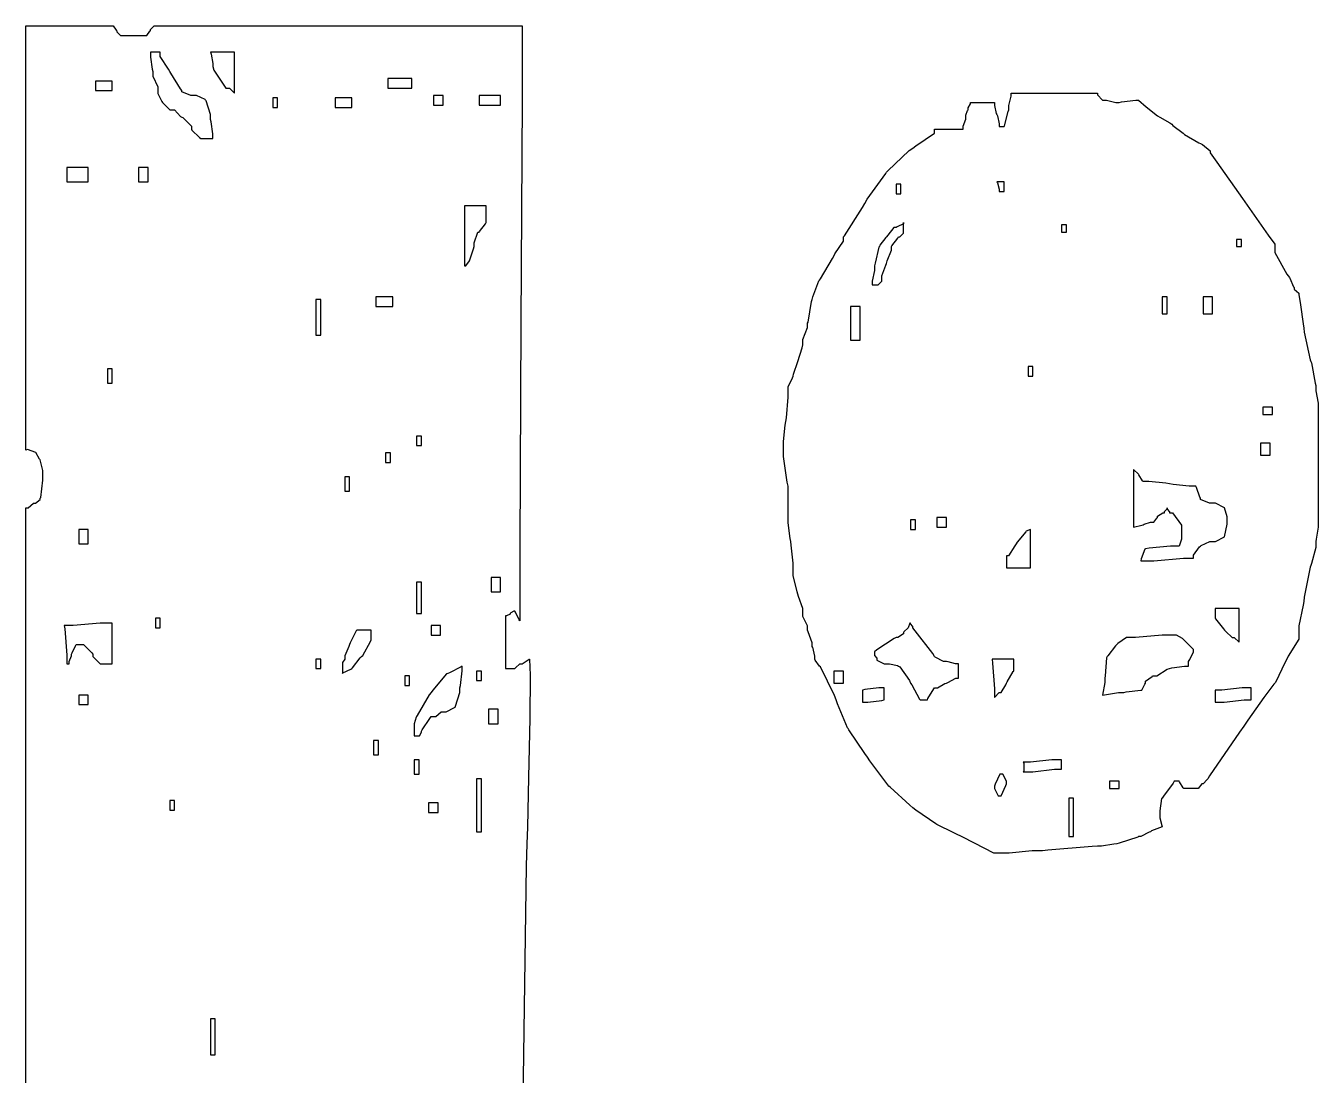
# Model space of a CAD drawing. Extents: x 58 to 299, y 50 to 312.
# Drawn here: x 60.29 to 79.3, y 192.63 to 208.07 of the extents above; entities that cross this region are included whole.
import ezdxf

# ---------------------------------------------------------------- set-up
doc = ezdxf.new("R2010")
doc.units = 0
doc.header["$MEASUREMENT"] = 0

msp = doc.modelspace()

# ---------------------------------------------------------------- linework, layer by layer
at = {"color": 40}
msp.add_lwpolyline([(60.289, 187.299), (60.289, 197.558), (60.289, 200.977), (60.3236, 200.977), (60.4037, 201.047), (60.4312, 201.047), (60.4312, 201.047), (60.5014, 201.101), (60.5014, 201.119), (60.5095, 201.129), (60.5374, 201.386), (60.5374, 201.472), (60.5374, 201.526), (60.5014, 201.683), (60.5014, 201.683), (60.4919, 201.693), (60.434, 201.795), (60.3141, 201.839), (60.289, 201.825), (60.289, 202.606), (60.289, 204.947), (60.289, 207.289), (60.289, 208.069), (60.6062, 208.069), (61.3212, 208.069), (61.5597, 208.069), (61.5763, 208.069), (61.6204, 208.008), (61.6299, 207.998), (61.6299, 207.981), (61.6825, 207.927), (61.7001, 207.927), (61.7442, 207.927), (61.8437, 207.927), (61.8765, 207.927), (61.9206, 207.927), (62.0201, 207.927), (62.0529, 207.927), (62.0709, 207.927), (62.115, 207.99), (62.1249, 207.998), (62.1249, 208.016), (62.1771, 208.069), (62.1951, 208.069), (62.556, 208.069), (63.6418, 208.069), (64.8931, 208.069), (66.143, 208.069), (67.2303, 208.069), (67.5929, 208.069), (67.5929, 206.976), (67.5749, 203.695), (67.5569, 200.414), (67.5569, 199.319), (67.5474, 199.329), (67.4949, 199.444), (67.4867, 199.46), (67.4688, 199.46), (67.4247, 199.435), (67.4165, 199.426), (67.4165, 199.417), (67.3626, 199.39), (67.3446, 199.39), (67.3446, 199.197), (67.3446, 198.76), (67.3446, 198.614), (67.3791, 198.614), (67.4592, 198.614), (67.4867, 198.614), (67.4949, 198.623), (67.5569, 198.684), (67.5569, 198.684), (67.5915, 198.684), (67.6973, 198.754), (67.6973, 198.754), (67.7002, 198.754), (67.7115, 198.515), (67.7058, 197.886), (67.6878, 197.014), (67.6684, 196.282), (67.6631, 196.038), (67.6533, 195.713), (67.601, 192.246)], dxfattribs=at)
for points in [[(62.1249, 207.68), (62.1249, 207.61), (62.1496, 207.433), (62.1591, 207.397), (62.1591, 207.327), (62.2293, 207.17), (62.2293, 207.117), (62.2293, 207.072), (62.2914, 206.958), (62.3013, 206.94), (62.3175, 206.922), (62.4099, 206.834), (62.4417, 206.834), (62.4762, 206.834), (62.5644, 206.737), (62.5821, 206.728), (62.6001, 206.72), (62.7242, 206.594), (62.7242, 206.551), (62.7324, 206.535), (62.8467, 206.429), (62.8646, 206.411), (62.9087, 206.411), (63.0079, 206.411), (63.041, 206.411), (63.041, 206.481), (63.0149, 206.658), (63.0068, 206.692), (63.0068, 206.764), (62.9433, 206.966), (62.9348, 206.974), (62.9253, 206.984), (62.8001, 207.045), (62.7585, 207.045), (62.7144, 207.045), (62.5821, 207.099), (62.5821, 207.117), (62.5644, 207.143), (62.4237, 207.371), (62.4057, 207.397), (62.388, 207.433), (62.2653, 207.619), (62.2653, 207.68), (62.2653, 207.68), (62.1591, 207.68), (62.1249, 207.68)], [(63.041, 207.469), (63.0576, 207.417), (63.2298, 207.151), (63.2876, 207.151), (63.2961, 207.143), (63.3497, 207.09), (63.3596, 207.081), (63.3596, 207.231), (63.3596, 207.568), (63.3596, 207.68), (63.2714, 207.68), (63.0728, 207.68), (63.0068, 207.68), (63.0149, 207.654), (63.041, 207.516), (63.041, 207.469)], [(65.6167, 207.151), (65.7049, 207.151), (65.9035, 207.151), (65.9694, 207.151), (65.9694, 207.151), (65.9694, 207.258), (65.9694, 207.293), (65.8813, 207.293), (65.683, 207.293), (65.6167, 207.293), (65.6167, 207.258), (65.6167, 207.178), (65.6167, 207.151)], [(61.3131, 207.117), (61.3738, 207.117), (61.5128, 207.117), (61.5597, 207.117), (61.5597, 207.152), (61.5597, 207.231), (61.5597, 207.257), (61.4976, 207.257), (61.3586, 207.257), (61.3131, 207.257), (61.3131, 207.222), (61.3131, 207.144), (61.3131, 207.117)], [(63.923, 206.868), (63.9396, 206.868), (63.9794, 206.868), (63.9932, 206.868), (63.9932, 206.904), (63.9932, 206.984), (63.9932, 207.01), (63.9755, 207.01), (63.9353, 207.01), (63.923, 207.01), (63.923, 206.976), (63.923, 206.896), (63.923, 206.868)], [(64.8409, 206.868), (64.9016, 206.868), (65.0406, 206.868), (65.0875, 206.868), (65.0875, 206.868), (65.0875, 206.976), (65.0875, 207.01), (65.0254, 207.01), (64.8864, 207.01), (64.8409, 207.01), (64.8409, 206.976), (64.8409, 206.896), (64.8409, 206.868)], [(66.2862, 206.904), (66.3208, 206.904), (66.4009, 206.904), (66.4284, 206.904), (66.4284, 206.904), (66.4284, 207.01), (66.4284, 207.045), (66.4284, 207.045), (66.3208, 207.045), (66.2862, 207.045), (66.2862, 207.01), (66.2862, 206.932), (66.2862, 206.904)], [(66.9576, 206.904), (67.0359, 206.904), (67.2137, 206.904), (67.2744, 206.904), (67.2744, 206.904), (67.2744, 207.01), (67.2744, 207.045), (67.1946, 207.045), (67.0168, 207.045), (66.9576, 207.045), (66.9576, 207.01), (66.9576, 206.932), (66.9576, 206.904)], [(71.4375, 201.859), (71.4375, 201.957), (71.4636, 202.195), (71.4735, 202.248), (71.4816, 202.301), (71.5077, 202.606), (71.5077, 202.707), (71.5077, 202.76), (71.5684, 202.891), (71.5779, 202.917), (71.5864, 202.945), (71.6499, 203.13), (71.6499, 203.13), (71.6499, 203.13), (71.7102, 203.332), (71.7201, 203.376), (71.7201, 203.456), (71.7903, 203.634), (71.7903, 203.693), (71.7984, 203.711), (71.851, 204.012), (71.8605, 204.046), (71.869, 204.082), (71.9571, 204.32), (71.9667, 204.329), (71.9832, 204.347), (72.161, 204.647), (72.179, 204.681), (72.1953, 204.717), (72.3194, 204.903), (72.3194, 204.964), (72.336, 204.982), (72.6006, 205.397), (72.6362, 205.457), (72.6708, 205.519), (72.9449, 205.899), (72.9548, 205.916), (72.9714, 205.934), (73.2882, 206.235), (73.3418, 206.269), (73.3859, 206.305), (73.6604, 206.491), (73.6604, 206.551), (73.7651, 206.551), (74.0033, 206.551), (74.0833, 206.551), (74.0833, 206.595), (74.1193, 206.695), (74.1193, 206.728), (74.1193, 206.755), (74.144, 206.825), (74.1535, 206.834), (74.1535, 206.861), (74.1895, 206.921), (74.1895, 206.94), (74.1895, 206.94), (74.2943, 206.94), (74.3299, 206.94), (74.3825, 206.94), (74.5024, 206.94), (74.5423, 206.94), (74.5423, 206.896), (74.567, 206.781), (74.5765, 206.764), (74.585, 206.746), (74.6125, 206.627), (74.6125, 206.587), (74.6485, 206.587), (74.6827, 206.587), (74.6912, 206.597), (74.7434, 206.808), (74.7529, 206.834), (74.7529, 206.896), (74.7889, 207.035), (74.7889, 207.081), (75.1057, 207.081), (75.8211, 207.081), (76.0596, 207.081), (76.0596, 207.054), (76.1298, 206.974), (76.1298, 206.974), (76.1905, 206.974), (76.3295, 206.94), (76.3764, 206.94), (76.411, 206.95), (76.623, 206.974), (76.623, 206.974), (76.6604, 206.974), (76.7719, 206.878), (76.9401, 206.746), (76.9758, 206.728), (76.9758, 206.728), (77.1246, 206.64), (77.1521, 206.622), (77.1687, 206.605), (77.319, 206.491), (77.3285, 206.481), (77.337, 206.473), (77.549, 206.349), (77.5751, 206.339), (77.6016, 206.323), (77.7173, 206.23), (77.7173, 206.199), (77.8136, 206.066), (78.1925, 205.529), (78.5717, 204.99), (78.6694, 204.858), (78.6694, 204.735), (78.8458, 204.418), (78.8818, 204.365), (78.8899, 204.356), (78.9421, 204.232), (78.952, 204.222), (78.952, 204.196), (79.0222, 204.138), (79.0222, 204.118), (79.0222, 204.118), (79.0444, 203.963), (79.0829, 203.685), (79.0924, 203.623), (79.1009, 203.562), (79.1891, 203.157), (79.1986, 203.13), (79.2067, 203.113), (79.2593, 202.813), (79.2688, 202.777), (79.2688, 202.698), (79.3048, 202.519), (79.3048, 202.458), (79.3048, 202.248), (79.3048, 201.772), (79.3048, 201.613), (79.3048, 201.402), (79.3048, 200.926), (79.3048, 200.767), (79.3048, 200.696), (79.2773, 200.52), (79.2688, 200.484), (79.2688, 200.396), (79.2067, 200.159), (79.1986, 200.131), (79.1891, 200.105), (79.1009, 199.664), (79.0924, 199.602), (79.0829, 199.549), (79.0222, 199.245), (79.0222, 199.143), (79.0222, 199.047), (78.8624, 198.798), (78.8458, 198.754), (78.8183, 198.71), (78.6776, 198.411), (78.6694, 198.402), (78.6515, 198.385), (78.5054, 198.191), (78.2712, 197.856), (78.2105, 197.768), (78.1484, 197.68), (77.7074, 197.035), (77.6813, 196.99), (77.6718, 196.982), (77.6111, 196.92), (77.6111, 196.92), (77.5931, 196.92), (77.5409, 196.85), (77.5409, 196.85), (77.5049, 196.85), (77.4707, 196.85), (77.4707, 196.85), (77.3631, 196.85), (77.3285, 196.85), (77.319, 196.86), (77.2664, 196.948), (77.2583, 196.956), (77.2223, 196.956), (77.1881, 196.956), (77.1701, 196.93), (77.0283, 196.736), (77.0117, 196.71), (77.0019, 196.701), (76.9758, 196.522), (76.9758, 196.461), (76.9758, 196.417), (77.0117, 196.285), (77.0117, 196.285), (77.0117, 196.285), (76.8519, 196.225), (76.8354, 196.215), (76.8174, 196.207), (76.6974, 196.144), (76.659, 196.144), (76.6491, 196.136), (76.375, 196.048), (76.3404, 196.038), (76.2963, 196.03), (76.1189, 196.004), (76.0596, 196.004), (75.9795, 195.996), (75.3262, 195.942), (75.2479, 195.932), (75.0976, 195.932), (74.76, 195.898), (74.6485, 195.898), (74.5324, 195.898), (74.2502, 196.048), (74.1895, 196.074), (74.1274, 196.11), (73.7126, 196.313), (73.6946, 196.321), (73.6769, 196.33), (73.3859, 196.533), (73.3418, 196.567), (73.2977, 196.603), (73.007, 196.868), (72.989, 196.886), (72.9714, 196.904), (72.7068, 197.256), (72.6722, 197.309), (72.6362, 197.363), (72.3981, 197.715), (72.3896, 197.732), (72.3801, 197.741), (72.2298, 198.094), (72.2133, 198.155), (72.1857, 198.217), (71.9832, 198.641), (71.9667, 198.65), (71.9667, 198.65), (71.9046, 198.738), (71.8965, 198.754), (71.8965, 198.798), (71.869, 198.931), (71.8605, 198.931), (71.8605, 198.993), (71.7984, 199.153), (71.7903, 199.179), (71.7903, 199.241), (71.7201, 199.38), (71.7201, 199.426), (71.7201, 199.497), (71.658, 199.674), (71.6499, 199.708), (71.64, 199.744), (71.5779, 199.982), (71.5779, 200.061), (71.5779, 200.167), (71.5518, 200.431), (71.5437, 200.484), (71.5338, 200.528), (71.5077, 200.759), (71.5077, 200.837), (71.5077, 200.952), (71.5077, 201.21), (71.5077, 201.296), (71.4897, 201.357), (71.4375, 201.734), (71.4375, 201.859)], [(60.8902, 205.776), (60.9685, 205.776), (61.1463, 205.776), (61.2069, 205.776), (61.2069, 205.829), (61.2069, 205.948), (61.2069, 205.986), (61.1269, 205.986), (60.9494, 205.986), (60.8902, 205.986), (60.8902, 205.934), (60.8902, 205.815), (60.8902, 205.776)], [(61.9485, 205.776), (61.9485, 205.776), (62.0529, 205.776), (62.0889, 205.776), (62.0889, 205.829), (62.0889, 205.948), (62.0889, 205.986), (62.0889, 205.986), (61.9827, 205.986), (61.9485, 205.986), (61.9485, 205.934), (61.9485, 205.815), (61.9485, 205.776)], [(74.6125, 205.633), (74.6291, 205.633), (74.6689, 205.633), (74.6827, 205.633), (74.6827, 205.633), (74.6827, 205.741), (74.6827, 205.776), (74.6552, 205.776), (74.5959, 205.776), (74.5765, 205.776), (74.585, 205.759), (74.6125, 205.665), (74.6125, 205.633)], [(73.0952, 205.599), (73.1118, 205.599), (73.1516, 205.599), (73.1654, 205.599), (73.1654, 205.635), (73.1654, 205.714), (73.1654, 205.74), (73.1478, 205.74), (73.1075, 205.74), (73.0952, 205.74), (73.0952, 205.74), (73.0952, 205.635), (73.0952, 205.599)], [(66.7452, 204.541), (66.7618, 204.541), (66.8154, 204.611), (66.8154, 204.611), (66.8154, 204.611), (66.8775, 204.789), (66.8874, 204.823), (66.8874, 204.877), (66.9396, 205.034), (66.9576, 205.034), (66.9657, 205.044), (67.0539, 205.158), (67.0638, 205.176), (67.0638, 205.238), (67.0638, 205.377), (67.0638, 205.423), (66.9837, 205.423), (66.8045, 205.423), (66.7452, 205.423), (66.7452, 205.202), (66.7452, 204.706), (66.7452, 204.541)], [(73.0952, 205.104), (73.0596, 205.104), (72.9714, 204.991), (72.9548, 204.964), (72.9449, 204.956), (72.8567, 204.841), (72.8486, 204.823), (72.8391, 204.815), (72.7865, 204.577), (72.7784, 204.541), (72.7784, 204.471), (72.7424, 204.312), (72.7424, 204.258), (72.759, 204.258), (72.7989, 204.258), (72.8126, 204.258), (72.8306, 204.258), (72.8846, 204.312), (72.8846, 204.329), (72.8846, 204.391), (72.9449, 204.549), (72.9548, 204.575), (72.9629, 204.611), (73.025, 204.771), (73.025, 204.823), (73.0331, 204.833), (73.1213, 204.947), (73.1312, 204.964), (73.1478, 204.964), (73.2014, 205.018), (73.2014, 205.034), (73.2014, 205.034), (73.2014, 205.142), (73.2014, 205.176), (73.2014, 205.158), (73.1118, 205.114), (73.0952, 205.104)], [(75.5304, 205.034), (75.5467, 205.034), (75.5869, 205.034), (75.6006, 205.034), (75.6006, 205.062), (75.6006, 205.121), (75.6006, 205.14), (75.5826, 205.14), (75.5428, 205.14), (75.5304, 205.14), (75.5304, 205.114), (75.5304, 205.055), (75.5304, 205.034)], [(78.1043, 204.823), (78.1223, 204.823), (78.1625, 204.823), (78.1763, 204.823), (78.1763, 204.85), (78.1763, 204.909), (78.1763, 204.928), (78.1583, 204.928), (78.117, 204.928), (78.1043, 204.928), (78.1043, 204.902), (78.1043, 204.844), (78.1043, 204.823)], [(64.5583, 203.517), (64.5749, 203.517), (64.6148, 203.517), (64.6285, 203.517), (64.6285, 203.649), (64.6285, 203.947), (64.6285, 204.046), (64.6105, 204.046), (64.5707, 204.046), (64.5583, 204.046), (64.5583, 203.914), (64.5583, 203.616), (64.5583, 203.517)], [(65.4403, 203.942), (65.501, 203.942), (65.6399, 203.942), (65.6869, 203.942), (65.6869, 203.977), (65.6869, 204.056), (65.6869, 204.082), (65.6248, 204.082), (65.4858, 204.082), (65.4403, 204.082), (65.4403, 204.047), (65.4403, 203.969), (65.4403, 203.942)], [(77.0117, 203.835), (77.0283, 203.835), (77.0682, 203.835), (77.0819, 203.835), (77.0819, 203.897), (77.0819, 204.036), (77.0819, 204.082), (77.064, 204.082), (77.0241, 204.082), (77.0117, 204.082), (77.0117, 204.021), (77.0117, 203.882), (77.0117, 203.835)], [(77.6111, 203.835), (77.6457, 203.835), (77.724, 203.835), (77.7515, 203.835), (77.7515, 203.897), (77.7515, 204.036), (77.7515, 204.082), (77.7159, 204.082), (77.6372, 204.082), (77.6111, 204.082), (77.6111, 204.021), (77.6111, 203.882), (77.6111, 203.835)], [(72.4256, 203.447), (72.4256, 203.447), (72.5304, 203.447), (72.566, 203.447), (72.566, 203.571), (72.566, 203.849), (72.566, 203.942), (72.5304, 203.942), (72.4517, 203.942), (72.4256, 203.942), (72.4256, 203.819), (72.4256, 203.54), (72.4256, 203.447)], [(61.4895, 202.811), (61.5061, 202.811), (61.546, 202.811), (61.5597, 202.811), (61.5597, 202.865), (61.5597, 202.985), (61.5597, 203.024), (61.5417, 203.024), (61.5019, 203.024), (61.4895, 203.024), (61.4895, 202.971), (61.4895, 202.851), (61.4895, 202.811)], [(75.0355, 202.917), (75.0521, 202.917), (75.0919, 202.917), (75.1057, 202.917), (75.1057, 202.917), (75.1057, 203.025), (75.1057, 203.06), (75.088, 203.06), (75.0478, 203.06), (75.0355, 203.06), (75.0355, 203.025), (75.0355, 202.945), (75.0355, 202.917)], [(78.4931, 202.354), (78.5276, 202.354), (78.6059, 202.354), (78.6335, 202.354), (78.6335, 202.38), (78.6335, 202.439), (78.6335, 202.458), (78.5978, 202.458), (78.5192, 202.458), (78.4931, 202.458), (78.4931, 202.432), (78.4931, 202.374), (78.4931, 202.354)], [(66.0396, 201.895), (66.0562, 201.895), (66.0961, 201.895), (66.1098, 201.895), (66.1098, 201.931), (66.1098, 202.009), (66.1098, 202.035), (66.0922, 202.035), (66.052, 202.035), (66.0396, 202.035), (66.0396, 202.035), (66.0396, 201.931), (66.0396, 201.895)], [(65.5807, 201.648), (65.5987, 201.648), (65.6389, 201.648), (65.6527, 201.648), (65.6527, 201.684), (65.6527, 201.763), (65.6527, 201.789), (65.6347, 201.789), (65.5934, 201.789), (65.5807, 201.789), (65.5807, 201.754), (65.5807, 201.676), (65.5807, 201.648)], [(78.4571, 201.753), (78.4916, 201.753), (78.5717, 201.753), (78.5992, 201.753), (78.5992, 201.797), (78.5992, 201.896), (78.5992, 201.929), (78.5992, 201.929), (78.4916, 201.929), (78.4571, 201.929), (78.4571, 201.885), (78.4571, 201.786), (78.4571, 201.753)], [(64.9813, 201.224), (64.9979, 201.224), (65.0378, 201.224), (65.0515, 201.224), (65.0515, 201.278), (65.0515, 201.398), (65.0515, 201.436), (65.0339, 201.436), (64.9937, 201.436), (64.9813, 201.436), (64.9813, 201.384), (64.9813, 201.264), (64.9813, 201.224)], [(76.6932, 200.201), (76.8876, 200.201), (77.3247, 200.237), (77.4707, 200.237), (77.4707, 200.281), (77.5575, 200.405), (77.5751, 200.414), (77.5836, 200.423), (77.7088, 200.484), (77.7515, 200.484), (77.7956, 200.484), (77.9279, 200.554), (77.9279, 200.554), (77.9279, 200.554), (77.9639, 200.74), (77.9639, 200.801), (77.9639, 200.845), (77.9279, 200.977), (77.9279, 200.977), (77.9279, 200.977), (77.7956, 201.047), (77.7515, 201.047), (77.7074, 201.047), (77.5751, 201.101), (77.5751, 201.119), (77.5656, 201.137), (77.5134, 201.278), (77.5049, 201.296), (77.4072, 201.296), (77.1701, 201.322), (77.1179, 201.33), (77.064, 201.34), (76.8117, 201.366), (76.7292, 201.366), (76.7196, 201.375), (76.6671, 201.464), (76.659, 201.472), (76.6491, 201.482), (76.5969, 201.534), (76.5888, 201.542), (76.5888, 201.331), (76.5888, 200.855), (76.5888, 200.695), (76.5888, 200.695), (76.7112, 200.722), (76.7292, 200.731), (76.7457, 200.74), (76.8382, 200.767), (76.8696, 200.767), (76.8876, 200.767), (76.9317, 200.828), (76.9415, 200.837), (76.9415, 200.855), (77.0199, 200.907), (77.046, 200.907), (77.046, 200.925), (77.0819, 200.965), (77.0819, 200.977), (77.0819, 200.961), (77.1179, 200.921), (77.1179, 200.907), (77.162, 200.907), (77.2943, 200.722), (77.2943, 200.66), (77.2943, 200.634), (77.2943, 200.575), (77.2943, 200.554), (77.2943, 200.52), (77.2664, 200.431), (77.2583, 200.414), (77.1342, 200.414), (76.8174, 200.387), (76.7652, 200.378), (76.7553, 200.37), (76.7016, 200.229), (76.6932, 200.201)], [(73.6946, 200.695), (73.7291, 200.695), (73.8092, 200.695), (73.8367, 200.695), (73.8367, 200.695), (73.8367, 200.802), (73.8367, 200.837), (73.8367, 200.837), (73.7291, 200.837), (73.6946, 200.837), (73.6946, 200.802), (73.6946, 200.722), (73.6946, 200.695)], [(61.0665, 200.448), (61.0665, 200.448), (61.171, 200.448), (61.2069, 200.448), (61.2069, 200.502), (61.2069, 200.622), (61.2069, 200.66), (61.2069, 200.66), (61.1008, 200.66), (61.0665, 200.66), (61.0665, 200.608), (61.0665, 200.488), (61.0665, 200.448)], [(73.3076, 200.66), (73.3242, 200.66), (73.364, 200.66), (73.3778, 200.66), (73.3778, 200.696), (73.3778, 200.775), (73.3778, 200.801), (73.3598, 200.801), (73.3199, 200.801), (73.3076, 200.801), (73.3076, 200.767), (73.3076, 200.688), (73.3076, 200.66)], [(75.0013, 200.624), (75.0013, 200.624), (74.8757, 200.475), (74.8591, 200.448), (74.8411, 200.422), (74.749, 200.272), (74.7187, 200.272), (74.7187, 200.227), (74.7187, 200.128), (74.7187, 200.095), (74.8069, 200.095), (75.0051, 200.095), (75.0715, 200.095), (75.0715, 200.237), (75.0715, 200.556), (75.0715, 200.66), (75.0715, 200.66), (75.0094, 200.634), (75.0013, 200.624)], [(66.0396, 199.426), (66.0562, 199.426), (66.0961, 199.426), (66.1098, 199.426), (66.1098, 199.541), (66.1098, 199.799), (66.1098, 199.885), (66.0922, 199.885), (66.052, 199.885), (66.0396, 199.885), (66.0396, 199.77), (66.0396, 199.512), (66.0396, 199.426)], [(67.134, 199.742), (67.134, 199.742), (67.2387, 199.742), (67.2744, 199.742), (67.2744, 199.796), (67.2744, 199.916), (67.2744, 199.955), (67.2387, 199.955), (67.1601, 199.955), (67.134, 199.955), (67.134, 199.902), (67.134, 199.783), (67.134, 199.742)], [(77.7875, 199.355), (77.7956, 199.347), (77.9103, 199.197), (77.9279, 199.179), (77.9459, 199.161), (78.0383, 199.073), (78.0701, 199.073), (78.0782, 199.064), (78.1308, 199.012), (78.1403, 199.003), (78.1403, 199.126), (78.1403, 199.403), (78.1403, 199.496), (78.0521, 199.496), (77.8538, 199.496), (77.7875, 199.496), (77.7875, 199.461), (77.7875, 199.383), (77.7875, 199.355)], [(62.1951, 199.213), (62.2117, 199.213), (62.2515, 199.213), (62.2653, 199.213), (62.2653, 199.249), (62.2653, 199.329), (62.2653, 199.355), (62.2473, 199.355), (62.2074, 199.355), (62.1951, 199.355), (62.1951, 199.321), (62.1951, 199.241), (62.1951, 199.213)], [(60.8902, 198.684), (60.9244, 198.684), (60.9244, 198.72), (60.9604, 198.8), (60.9604, 198.826), (60.9685, 198.844), (61.021, 198.95), (61.0306, 198.967), (61.0471, 198.967), (61.087, 198.967), (61.1008, 198.967), (61.1367, 198.967), (61.1449, 198.959), (61.2592, 198.844), (61.2771, 198.826), (61.2771, 198.792), (61.3833, 198.684), (61.4193, 198.684), (61.4193, 198.684), (61.5237, 198.684), (61.5597, 198.684), (61.5597, 198.834), (61.5597, 199.172), (61.5597, 199.283), (61.3833, 199.283), (60.9865, 199.249), (60.8542, 199.249), (60.8623, 199.197), (60.8902, 198.812), (60.8902, 198.684)], [(65.1577, 199.179), (65.1482, 199.171), (65.06, 198.994), (65.0515, 198.967), (65.042, 198.941), (64.9813, 198.801), (64.9813, 198.754), (64.9813, 198.754), (64.9471, 198.702), (64.9471, 198.684), (64.9471, 198.684), (64.9471, 198.579), (64.9471, 198.544), (64.9552, 198.553), (65.0695, 198.606), (65.0875, 198.614), (65.0956, 198.623), (65.2103, 198.774), (65.2279, 198.79), (65.2459, 198.808), (65.3602, 199.011), (65.3701, 199.037), (65.3701, 199.037), (65.3701, 199.144), (65.3701, 199.179), (65.3161, 199.179), (65.1965, 199.179), (65.1577, 199.179)], [(66.252, 199.107), (66.252, 199.107), (66.3568, 199.107), (66.3924, 199.107), (66.3924, 199.107), (66.3924, 199.215), (66.3924, 199.249), (66.3568, 199.249), (66.2781, 199.249), (66.252, 199.249), (66.252, 199.215), (66.252, 199.135), (66.252, 199.107)], [(72.7784, 198.826), (72.7784, 198.808), (72.8126, 198.768), (72.8126, 198.754), (72.8126, 198.738), (72.9188, 198.684), (72.9548, 198.684), (72.9989, 198.684), (73.1132, 198.659), (73.1312, 198.65), (73.1478, 198.641), (73.2896, 198.438), (73.3076, 198.402), (73.3242, 198.375), (73.4385, 198.165), (73.448, 198.155), (73.4646, 198.155), (73.5044, 198.155), (73.5182, 198.155), (73.5542, 198.155), (73.5623, 198.173), (73.6505, 198.315), (73.6604, 198.331), (73.7044, 198.331), (73.8092, 198.393), (73.8367, 198.402), (73.8533, 198.411), (73.9733, 198.473), (74.0131, 198.473), (74.0131, 198.491), (74.0131, 198.531), (74.0131, 198.544), (74.0131, 198.579), (74.0131, 198.658), (74.0131, 198.684), (73.969, 198.684), (73.8628, 198.712), (73.8367, 198.72), (73.7926, 198.72), (73.6685, 198.782), (73.6604, 198.79), (73.6328, 198.834), (73.3764, 199.169), (73.3418, 199.213), (73.3418, 199.231), (73.3076, 199.271), (73.3076, 199.283), (73.2977, 199.283), (73.2716, 199.213), (73.2716, 199.213), (73.2716, 199.213), (73.2095, 199.153), (73.2014, 199.143), (73.2014, 199.126), (73.1213, 199.073), (73.0952, 199.073), (73.0677, 199.056), (72.8126, 198.888), (72.7784, 198.86), (72.7784, 198.86), (72.7784, 198.836), (72.7784, 198.826)], [(77.4707, 198.896), (77.4608, 198.906), (77.3451, 199.02), (77.3285, 199.037), (77.3105, 199.055), (77.2185, 199.107), (77.1881, 199.107), (77.0117, 199.107), (76.6149, 199.073), (76.4826, 199.073), (76.4826, 199.073), (76.3584, 198.985), (76.3404, 198.967), (76.3228, 198.95), (76.2081, 198.8), (76.2, 198.79), (76.1905, 198.774), (76.1725, 198.509), (76.164, 198.473), (76.164, 198.411), (76.1298, 198.225), (76.1298, 198.225), (76.1298, 198.225), (76.3669, 198.261), (76.4466, 198.261), (76.4812, 198.271), (76.6932, 198.297), (76.6932, 198.297), (76.7112, 198.297), (76.7553, 198.385), (76.7652, 198.402), (76.7652, 198.429), (76.86, 198.5), (76.8696, 198.508), (76.9317, 198.508), (77.0819, 198.606), (77.1179, 198.614), (77.1521, 198.623), (77.337, 198.65), (77.3987, 198.65), (77.3987, 198.668), (77.3987, 198.708), (77.3987, 198.72), (77.4167, 198.748), (77.4707, 198.859), (77.4707, 198.896)], [(64.5583, 198.614), (64.5749, 198.614), (64.6148, 198.614), (64.6285, 198.614), (64.6285, 198.65), (64.6285, 198.728), (64.6285, 198.754), (64.6105, 198.754), (64.5707, 198.754), (64.5583, 198.754), (64.5583, 198.72), (64.5583, 198.641), (64.5583, 198.614)], [(74.5423, 198.191), (74.5504, 198.2), (74.603, 198.253), (74.6125, 198.261), (74.6386, 198.261), (74.7088, 198.375), (74.7187, 198.402), (74.7268, 198.42), (74.815, 198.57), (74.8249, 198.578), (74.8249, 198.622), (74.8249, 198.721), (74.8249, 198.754), (74.7448, 198.754), (74.5656, 198.754), (74.5063, 198.754), (74.5148, 198.694), (74.5423, 198.318), (74.5423, 198.191)], [(66.4986, 198.544), (66.4806, 198.535), (66.2781, 198.297), (66.252, 198.261), (66.2245, 198.227), (66.0481, 197.926), (66.0396, 197.908), (66.0301, 197.9), (66.0054, 197.801), (66.0054, 197.768), (66.0054, 197.733), (66.0054, 197.653), (66.0054, 197.626), (66.0217, 197.626), (66.0619, 197.626), (66.0756, 197.626), (66.0837, 197.626), (66.1098, 197.68), (66.1098, 197.696), (66.1183, 197.714), (66.234, 197.882), (66.252, 197.908), (66.2862, 197.908), (66.3208, 197.908), (66.4009, 197.979), (66.4284, 197.979), (66.4725, 197.979), (66.5949, 198.041), (66.6048, 198.049), (66.6129, 198.059), (66.675, 198.264), (66.675, 198.331), (66.6831, 198.367), (66.711, 198.579), (66.711, 198.65), (66.693, 198.641), (66.5247, 198.553), (66.4986, 198.544)], [(66.9216, 198.438), (66.9382, 198.438), (66.978, 198.438), (66.9918, 198.438), (66.9918, 198.438), (66.9918, 198.544), (66.9918, 198.578), (66.9742, 198.578), (66.9216, 198.578), (66.9216, 198.578), (66.9216, 198.544), (66.9216, 198.465), (66.9216, 198.438)], [(72.179, 198.402), (72.179, 198.402), (72.2835, 198.402), (72.3194, 198.402), (72.3194, 198.446), (72.3194, 198.545), (72.3194, 198.578), (72.3194, 198.578), (72.2133, 198.578), (72.179, 198.578), (72.179, 198.534), (72.179, 198.435), (72.179, 198.402)], [(65.8633, 198.367), (65.8798, 198.367), (65.9197, 198.367), (65.9335, 198.367), (65.9335, 198.403), (65.9335, 198.482), (65.9335, 198.508), (65.9158, 198.508), (65.8756, 198.508), (65.8633, 198.508), (65.8633, 198.473), (65.8633, 198.395), (65.8633, 198.367)], [(61.0665, 198.085), (61.0665, 198.085), (61.171, 198.085), (61.2069, 198.085), (61.2069, 198.121), (61.2069, 198.199), (61.2069, 198.225), (61.2069, 198.225), (61.1008, 198.225), (61.0665, 198.225), (61.0665, 198.191), (61.0665, 198.112), (61.0665, 198.085)], [(72.602, 198.121), (72.6803, 198.121), (72.8832, 198.147), (72.9188, 198.155), (72.9188, 198.199), (72.9188, 198.298), (72.9188, 198.331), (72.8391, 198.331), (72.6362, 198.307), (72.602, 198.297), (72.602, 198.253), (72.602, 198.154), (72.602, 198.121)], [(77.7875, 198.121), (77.9198, 198.121), (78.2175, 198.155), (78.3167, 198.155), (78.3167, 198.199), (78.3167, 198.298), (78.3167, 198.331), (78.1844, 198.331), (77.8866, 198.297), (77.7875, 198.297), (77.7875, 198.253), (77.7875, 198.154), (77.7875, 198.121)], [(67.098, 197.802), (67.1326, 197.802), (67.2123, 197.802), (67.2402, 197.802), (67.2402, 197.856), (67.2402, 197.976), (67.2402, 198.015), (67.2402, 198.015), (67.1326, 198.015), (67.098, 198.015), (67.098, 197.962), (67.098, 197.842), (67.098, 197.802)], [(65.4043, 197.343), (65.4223, 197.343), (65.4625, 197.343), (65.4763, 197.343), (65.4763, 197.397), (65.4763, 197.517), (65.4763, 197.556), (65.4583, 197.556), (65.417, 197.556), (65.4043, 197.556), (65.4043, 197.503), (65.4043, 197.383), (65.4043, 197.343)], [(66.0054, 197.062), (66.0217, 197.062), (66.0619, 197.062), (66.0756, 197.062), (66.0756, 197.116), (66.0756, 197.235), (66.0756, 197.273), (66.0576, 197.273), (66.0178, 197.273), (66.0054, 197.273), (66.0054, 197.221), (66.0054, 197.102), (66.0054, 197.062)], [(74.9653, 197.097), (75.1057, 197.097), (75.4242, 197.133), (75.5304, 197.133), (75.5304, 197.168), (75.5304, 197.247), (75.5304, 197.273), (75.3883, 197.273), (75.0701, 197.239), (74.9653, 197.239), (74.9734, 197.221), (74.9734, 197.106), (74.9653, 197.097)], [(74.6485, 197.062), (74.6206, 197.062), (74.5504, 196.912), (74.5423, 196.886), (74.5423, 196.851), (74.5945, 196.744), (74.6125, 196.744), (74.6386, 196.744), (74.7088, 196.894), (74.7187, 196.92), (74.7187, 196.956), (74.6647, 197.062), (74.6485, 197.062)], [(66.9216, 196.215), (66.9382, 196.215), (66.978, 196.215), (66.9918, 196.215), (66.9918, 196.409), (66.9918, 196.846), (66.9918, 196.99), (66.9742, 196.99), (66.9339, 196.99), (66.9216, 196.99), (66.9216, 196.798), (66.9216, 196.361), (66.9216, 196.215)], [(76.236, 196.85), (76.236, 196.85), (76.3404, 196.85), (76.3764, 196.85), (76.3764, 196.878), (76.3764, 196.937), (76.3764, 196.956), (76.3764, 196.956), (76.2702, 196.956), (76.236, 196.956), (76.236, 196.93), (76.236, 196.871), (76.236, 196.85)], [(62.4057, 196.533), (62.4237, 196.533), (62.4639, 196.533), (62.4777, 196.533), (62.4777, 196.569), (62.4777, 196.648), (62.4777, 196.674), (62.4597, 196.674), (62.4184, 196.674), (62.4057, 196.674), (62.4057, 196.639), (62.4057, 196.561), (62.4057, 196.533)], [(66.216, 196.497), (66.2506, 196.497), (66.3303, 196.497), (66.3582, 196.497), (66.3582, 196.497), (66.3582, 196.603), (66.3582, 196.638), (66.3582, 196.638), (66.2506, 196.638), (66.216, 196.638), (66.216, 196.603), (66.216, 196.525), (66.216, 196.497)], [(75.6348, 196.144), (75.6528, 196.144), (75.6931, 196.144), (75.7068, 196.144), (75.7068, 196.286), (75.7068, 196.605), (75.7068, 196.71), (75.6888, 196.71), (75.6476, 196.71), (75.6348, 196.71), (75.6348, 196.569), (75.6348, 196.251), (75.6348, 196.144)], [(63.0068, 192.933), (63.023, 192.933), (63.0633, 192.933), (63.077, 192.933), (63.077, 193.066), (63.077, 193.363), (63.077, 193.463), (63.059, 193.463), (63.0192, 193.463), (63.0068, 193.463), (63.0068, 193.33), (63.0068, 193.033), (63.0068, 192.933)]]:
    msp.add_lwpolyline(points, close=True, dxfattribs=at)

doc.saveas('drawing.dxf')
